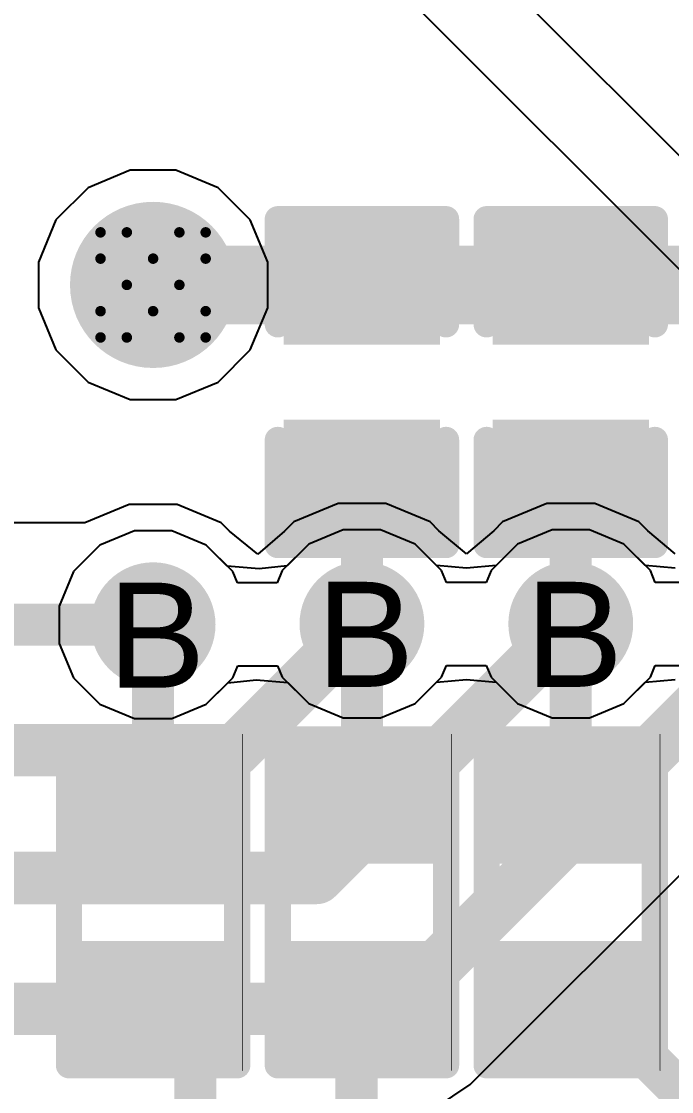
# Model space of a CAD drawing. Header units: inches. Extents: x 0 to 5379, y 0 to 5429.
# Drawn here: x 97.56 to 100.7, y 95.12 to 100.29 of the extents above; entities that cross this region are included whole.
import ezdxf

# ---------------------------------------------------------------- set-up
doc = ezdxf.new("R2010")
doc.units = ezdxf.units.IN
for name, color, linetype in [('Bottom Layer', 5, 'Continuous'), ('Bottom Solder', 6, 'Continuous'), ('Drill Drawing', 1, 'Continuous'), ('GND01', 16, 'Continuous'), ('GND02', 76, 'Continuous'), ('PWR', 156, 'Continuous'), ('SIG 01', 90, 'Continuous'), ('Top Layer', 1, 'Continuous'), ('Top Overlay', 2, 'Continuous'), ('Top Paste', 8, 'Continuous'), ('Top Solder', 216, 'Continuous'), ('Via Holes', 16, 'Continuous')]:
    doc.layers.add(name, color=color, linetype=linetype)
doc.styles.add('Arial', font='', dxfattribs={"height": 0.2})
doc.styles.get('Arial').set_extended_font_data('Arial')

# ---------------------------------------------------------------- blocks, each defined once
blk = doc.blocks.new('R___0402_678')
at = {"layer": 'Top Layer'}
for points in [[(-0.6985, -0.3175), (-0.6985, 0.3175), (-0.2413, 0.3175), (-0.2413, -0.3175)], [(0.2413, -0.3175), (0.2413, 0.3175), (0.6985, 0.3175), (0.6985, -0.3175)]]:
    blk.add_hatch(color=1, dxfattribs=at).paths.add_polyline_path(points)
at = {"layer": 'Top Paste'}
for points in [[(-0.6985, -0.3175), (-0.6985, 0.3175), (-0.2413, 0.3175), (-0.2413, -0.3175)], [(0.2413, -0.3175), (0.2413, 0.3175), (0.6985, 0.3175), (0.6985, -0.3175)]]:
    blk.add_hatch(color=8, dxfattribs=at).paths.add_polyline_path(points)
at = {"layer": 'Top Solder'}
for points in [[(-0.7535, -0.3725), (-0.7535, 0.3725), (-0.1863, 0.3725), (-0.1863, -0.3725)], [(0.1863, -0.3725), (0.1863, 0.3725), (0.7535, 0.3725), (0.7535, -0.3725)]]:
    blk.add_hatch(color=216, dxfattribs=at).paths.add_polyline_path(points)
at = {"layer": 'Top Overlay'}
for points in [[(-0.7874, 0.4064, 0.127, 0.127, 0), (0.7874, 0.4064, 0.127, 0.127, 0)], [(-0.7874, 0.4064, 0.127, 0.127, 0), (-0.7874, -0.4064, 0.127, 0.127, 0)], [(0.7874, 0.4064, 0.127, 0.127, 0), (0.7874, -0.4064, 0.127, 0.127, 0)], [(-0.7874, -0.4064, 0.127, 0.127, 0), (0.7874, -0.4064, 0.127, 0.127, 0)], [(-0.8128, -0.4318, 0.00323, 0.00323, 0), (0.8128, -0.4318, 0.00323, 0.00323, 0)]]:
    blk.add_lwpolyline(points, format="xyseb", dxfattribs=at)
for points in [[(-0.8191, 0.4064, 0.0635, 0.0635, 1), (-0.7556, 0.4064, 0.0635, 0.0635, 1)], [(-0.8191, 0.4064, 0.0635, 0.0635, 1), (-0.7556, 0.4064, 0.0635, 0.0635, 1)], [(0.7556, 0.4064, 0.0635, 0.0635, 1), (0.8191, 0.4064, 0.0635, 0.0635, 1)], [(0.7556, 0.4064, 0.0635, 0.0635, 1), (0.8191, 0.4064, 0.0635, 0.0635, 1)], [(-0.8191, -0.4064, 0.0635, 0.0635, 1), (-0.7556, -0.4064, 0.0635, 0.0635, 1)], [(-0.8191, -0.4064, 0.0635, 0.0635, 1), (-0.7556, -0.4064, 0.0635, 0.0635, 1)], [(0.7556, -0.4064, 0.0635, 0.0635, 1), (0.8191, -0.4064, 0.0635, 0.0635, 1)], [(0.7556, -0.4064, 0.0635, 0.0635, 1), (0.8191, -0.4064, 0.0635, 0.0635, 1)], [(-0.8136, -0.4318, 0.00161, 0.00161, 1), (-0.812, -0.4318, 0.00161, 0.00161, 1)], [(0.812, -0.4318, 0.00161, 0.00161, 1), (0.8136, -0.4318, 0.00161, 0.00161, 1)]]:
    blk.add_lwpolyline(points, format="xyseb", close=True, dxfattribs=at)
blk = doc.blocks.new('R___0402_679')
at = {"layer": 'Top Layer'}
for points in [[(-0.6985, -0.3175), (-0.6985, 0.3175), (-0.2413, 0.3175), (-0.2413, -0.3175)], [(0.2413, -0.3175), (0.2413, 0.3175), (0.6985, 0.3175), (0.6985, -0.3175)]]:
    blk.add_hatch(color=1, dxfattribs=at).paths.add_polyline_path(points)
at = {"layer": 'Top Paste'}
for points in [[(-0.6985, -0.3175), (-0.6985, 0.3175), (-0.2413, 0.3175), (-0.2413, -0.3175)], [(0.2413, -0.3175), (0.2413, 0.3175), (0.6985, 0.3175), (0.6985, -0.3175)]]:
    blk.add_hatch(color=8, dxfattribs=at).paths.add_polyline_path(points)
at = {"layer": 'Top Solder'}
for points in [[(-0.7535, -0.3725), (-0.7535, 0.3725), (-0.1863, 0.3725), (-0.1863, -0.3725)], [(0.1863, -0.3725), (0.1863, 0.3725), (0.7535, 0.3725), (0.7535, -0.3725)]]:
    blk.add_hatch(color=216, dxfattribs=at).paths.add_polyline_path(points)
at = {"layer": 'Top Overlay'}
for points in [[(-0.7874, 0.4064, 0.127, 0.127, 0), (0.7874, 0.4064, 0.127, 0.127, 0)], [(-0.7874, 0.4064, 0.127, 0.127, 0), (-0.7874, -0.4064, 0.127, 0.127, 0)], [(0.7874, 0.4064, 0.127, 0.127, 0), (0.7874, -0.4064, 0.127, 0.127, 0)], [(-0.7874, -0.4064, 0.127, 0.127, 0), (0.7874, -0.4064, 0.127, 0.127, 0)], [(-0.8128, -0.4318, 0.00323, 0.00323, 0), (0.8128, -0.4318, 0.00323, 0.00323, 0)]]:
    blk.add_lwpolyline(points, format="xyseb", dxfattribs=at)
for points in [[(-0.8191, 0.4064, 0.0635, 0.0635, 1), (-0.7556, 0.4064, 0.0635, 0.0635, 1)], [(-0.8191, 0.4064, 0.0635, 0.0635, 1), (-0.7556, 0.4064, 0.0635, 0.0635, 1)], [(0.7556, 0.4064, 0.0635, 0.0635, 1), (0.8191, 0.4064, 0.0635, 0.0635, 1)], [(0.7556, 0.4064, 0.0635, 0.0635, 1), (0.8191, 0.4064, 0.0635, 0.0635, 1)], [(-0.8191, -0.4064, 0.0635, 0.0635, 1), (-0.7556, -0.4064, 0.0635, 0.0635, 1)], [(-0.8191, -0.4064, 0.0635, 0.0635, 1), (-0.7556, -0.4064, 0.0635, 0.0635, 1)], [(0.7556, -0.4064, 0.0635, 0.0635, 1), (0.8191, -0.4064, 0.0635, 0.0635, 1)], [(0.7556, -0.4064, 0.0635, 0.0635, 1), (0.8191, -0.4064, 0.0635, 0.0635, 1)], [(-0.8136, -0.4318, 0.00161, 0.00161, 1), (-0.812, -0.4318, 0.00161, 0.00161, 1)], [(0.812, -0.4318, 0.00161, 0.00161, 1), (0.8136, -0.4318, 0.00161, 0.00161, 1)]]:
    blk.add_lwpolyline(points, format="xyseb", close=True, dxfattribs=at)
blk = doc.blocks.new('R___0402_681')
at = {"layer": 'Top Layer'}
for points in [[(-0.6985, -0.3175), (-0.6985, 0.3175), (-0.2413, 0.3175), (-0.2413, -0.3175)], [(0.2413, -0.3175), (0.2413, 0.3175), (0.6985, 0.3175), (0.6985, -0.3175)]]:
    blk.add_hatch(color=1, dxfattribs=at).paths.add_polyline_path(points)
at = {"layer": 'Top Paste'}
for points in [[(-0.6985, -0.3175), (-0.6985, 0.3175), (-0.2413, 0.3175), (-0.2413, -0.3175)], [(0.2413, -0.3175), (0.2413, 0.3175), (0.6985, 0.3175), (0.6985, -0.3175)]]:
    blk.add_hatch(color=8, dxfattribs=at).paths.add_polyline_path(points)
at = {"layer": 'Top Solder'}
for points in [[(-0.7535, -0.3725), (-0.7535, 0.3725), (-0.1863, 0.3725), (-0.1863, -0.3725)], [(0.1863, -0.3725), (0.1863, 0.3725), (0.7535, 0.3725), (0.7535, -0.3725)]]:
    blk.add_hatch(color=216, dxfattribs=at).paths.add_polyline_path(points)
at = {"layer": 'Top Overlay'}
for points in [[(-0.7874, 0.4064, 0.127, 0.127, 0), (0.7874, 0.4064, 0.127, 0.127, 0)], [(-0.7874, 0.4064, 0.127, 0.127, 0), (-0.7874, -0.4064, 0.127, 0.127, 0)], [(0.7874, 0.4064, 0.127, 0.127, 0), (0.7874, -0.4064, 0.127, 0.127, 0)], [(-0.7874, -0.4064, 0.127, 0.127, 0), (0.7874, -0.4064, 0.127, 0.127, 0)], [(-0.8128, -0.4318, 0.00323, 0.00323, 0), (0.8128, -0.4318, 0.00323, 0.00323, 0)]]:
    blk.add_lwpolyline(points, format="xyseb", dxfattribs=at)
for points in [[(-0.8191, 0.4064, 0.0635, 0.0635, 1), (-0.7556, 0.4064, 0.0635, 0.0635, 1)], [(-0.8191, 0.4064, 0.0635, 0.0635, 1), (-0.7556, 0.4064, 0.0635, 0.0635, 1)], [(0.7556, 0.4064, 0.0635, 0.0635, 1), (0.8191, 0.4064, 0.0635, 0.0635, 1)], [(0.7556, 0.4064, 0.0635, 0.0635, 1), (0.8191, 0.4064, 0.0635, 0.0635, 1)], [(-0.8191, -0.4064, 0.0635, 0.0635, 1), (-0.7556, -0.4064, 0.0635, 0.0635, 1)], [(-0.8191, -0.4064, 0.0635, 0.0635, 1), (-0.7556, -0.4064, 0.0635, 0.0635, 1)], [(0.7556, -0.4064, 0.0635, 0.0635, 1), (0.8191, -0.4064, 0.0635, 0.0635, 1)], [(0.7556, -0.4064, 0.0635, 0.0635, 1), (0.8191, -0.4064, 0.0635, 0.0635, 1)], [(-0.8136, -0.4318, 0.00161, 0.00161, 1), (-0.812, -0.4318, 0.00161, 0.00161, 1)], [(0.812, -0.4318, 0.00161, 0.00161, 1), (0.8136, -0.4318, 0.00161, 0.00161, 1)]]:
    blk.add_lwpolyline(points, format="xyseb", close=True, dxfattribs=at)
blk = doc.blocks.new('C___0402_1039')
at = {"layer": 'Top Layer'}
for points in [[(-0.6985, -0.3175), (-0.6985, 0.3175), (-0.2413, 0.3175), (-0.2413, -0.3175)], [(0.2413, -0.3175), (0.2413, 0.3175), (0.6985, 0.3175), (0.6985, -0.3175)]]:
    blk.add_hatch(color=1, dxfattribs=at).paths.add_polyline_path(points)
at = {"layer": 'Top Paste'}
for points in [[(-0.6985, -0.3175), (-0.6985, 0.3175), (-0.2413, 0.3175), (-0.2413, -0.3175)], [(0.2413, -0.3175), (0.2413, 0.3175), (0.6985, 0.3175), (0.6985, -0.3175)]]:
    blk.add_hatch(color=8, dxfattribs=at).paths.add_polyline_path(points)
at = {"layer": 'Top Solder'}
for points in [[(-0.7585, -0.3775), (-0.7585, 0.3775), (-0.1813, 0.3775), (-0.1813, -0.3775)], [(0.1813, -0.3775), (0.1813, 0.3775), (0.7585, 0.3775), (0.7585, -0.3775)]]:
    blk.add_hatch(color=216, dxfattribs=at).paths.add_polyline_path(points)
at = {"layer": 'Top Overlay'}
for points in [[(-0.7874, -0.4064, 0.127, 0.127, 0), (-0.7874, 0.4064, 0.127, 0.127, 0)], [(-0.2794, 0.4064, 0.127, 0.127, 0), (-0.7874, 0.4064, 0.127, 0.127, 0)], [(0.7874, 0.4064, 0.127, 0.127, 0), (0.2794, 0.4064, 0.127, 0.127, 0)], [(0.7874, -0.4064, 0.127, 0.127, 0), (0.7874, 0.4064, 0.127, 0.127, 0)], [(-0.2794, -0.4064, 0.127, 0.127, 0), (-0.7874, -0.4064, 0.127, 0.127, 0)], [(0.7874, -0.4064, 0.127, 0.127, 0), (0.2794, -0.4064, 0.127, 0.127, 0)]]:
    blk.add_lwpolyline(points, format="xyseb", dxfattribs=at)
for points in [[(-0.8191, 0.4064, 0.0635, 0.0635, 1), (-0.7556, 0.4064, 0.0635, 0.0635, 1)], [(-0.8191, 0.4064, 0.0635, 0.0635, 1), (-0.7556, 0.4064, 0.0635, 0.0635, 1)], [(-0.3111, 0.4064, 0.0635, 0.0635, 1), (-0.2477, 0.4064, 0.0635, 0.0635, 1)], [(0.2477, 0.4064, 0.0635, 0.0635, 1), (0.3111, 0.4064, 0.0635, 0.0635, 1)], [(0.7556, 0.4064, 0.0635, 0.0635, 1), (0.8191, 0.4064, 0.0635, 0.0635, 1)], [(0.7556, 0.4064, 0.0635, 0.0635, 1), (0.8191, 0.4064, 0.0635, 0.0635, 1)], [(-0.8191, -0.4064, 0.0635, 0.0635, 1), (-0.7556, -0.4064, 0.0635, 0.0635, 1)], [(-0.8191, -0.4064, 0.0635, 0.0635, 1), (-0.7556, -0.4064, 0.0635, 0.0635, 1)], [(-0.3111, -0.4064, 0.0635, 0.0635, 1), (-0.2477, -0.4064, 0.0635, 0.0635, 1)], [(0.2477, -0.4064, 0.0635, 0.0635, 1), (0.3111, -0.4064, 0.0635, 0.0635, 1)], [(0.7556, -0.4064, 0.0635, 0.0635, 1), (0.8191, -0.4064, 0.0635, 0.0635, 1)], [(0.7556, -0.4064, 0.0635, 0.0635, 1), (0.8191, -0.4064, 0.0635, 0.0635, 1)]]:
    blk.add_lwpolyline(points, format="xyseb", close=True, dxfattribs=at)
blk = doc.blocks.new('C___0402_1040')
at = {"layer": 'Top Layer'}
for points in [[(-0.6985, -0.3175), (-0.6985, 0.3175), (-0.2413, 0.3175), (-0.2413, -0.3175)], [(0.2413, -0.3175), (0.2413, 0.3175), (0.6985, 0.3175), (0.6985, -0.3175)]]:
    blk.add_hatch(color=1, dxfattribs=at).paths.add_polyline_path(points)
at = {"layer": 'Top Paste'}
for points in [[(-0.6985, -0.3175), (-0.6985, 0.3175), (-0.2413, 0.3175), (-0.2413, -0.3175)], [(0.2413, -0.3175), (0.2413, 0.3175), (0.6985, 0.3175), (0.6985, -0.3175)]]:
    blk.add_hatch(color=8, dxfattribs=at).paths.add_polyline_path(points)
at = {"layer": 'Top Solder'}
for points in [[(-0.7585, -0.3775), (-0.7585, 0.3775), (-0.1813, 0.3775), (-0.1813, -0.3775)], [(0.1813, -0.3775), (0.1813, 0.3775), (0.7585, 0.3775), (0.7585, -0.3775)]]:
    blk.add_hatch(color=216, dxfattribs=at).paths.add_polyline_path(points)
at = {"layer": 'Top Overlay'}
for points in [[(-0.7874, -0.4064, 0.127, 0.127, 0), (-0.7874, 0.4064, 0.127, 0.127, 0)], [(-0.2794, 0.4064, 0.127, 0.127, 0), (-0.7874, 0.4064, 0.127, 0.127, 0)], [(0.7874, 0.4064, 0.127, 0.127, 0), (0.2794, 0.4064, 0.127, 0.127, 0)], [(0.7874, -0.4064, 0.127, 0.127, 0), (0.7874, 0.4064, 0.127, 0.127, 0)], [(-0.2794, -0.4064, 0.127, 0.127, 0), (-0.7874, -0.4064, 0.127, 0.127, 0)], [(0.7874, -0.4064, 0.127, 0.127, 0), (0.2794, -0.4064, 0.127, 0.127, 0)]]:
    blk.add_lwpolyline(points, format="xyseb", dxfattribs=at)
for points in [[(-0.8191, 0.4064, 0.0635, 0.0635, 1), (-0.7556, 0.4064, 0.0635, 0.0635, 1)], [(-0.8191, 0.4064, 0.0635, 0.0635, 1), (-0.7556, 0.4064, 0.0635, 0.0635, 1)], [(-0.3111, 0.4064, 0.0635, 0.0635, 1), (-0.2477, 0.4064, 0.0635, 0.0635, 1)], [(0.2477, 0.4064, 0.0635, 0.0635, 1), (0.3111, 0.4064, 0.0635, 0.0635, 1)], [(0.7556, 0.4064, 0.0635, 0.0635, 1), (0.8191, 0.4064, 0.0635, 0.0635, 1)], [(0.7556, 0.4064, 0.0635, 0.0635, 1), (0.8191, 0.4064, 0.0635, 0.0635, 1)], [(-0.8191, -0.4064, 0.0635, 0.0635, 1), (-0.7556, -0.4064, 0.0635, 0.0635, 1)], [(-0.8191, -0.4064, 0.0635, 0.0635, 1), (-0.7556, -0.4064, 0.0635, 0.0635, 1)], [(-0.3111, -0.4064, 0.0635, 0.0635, 1), (-0.2477, -0.4064, 0.0635, 0.0635, 1)], [(0.2477, -0.4064, 0.0635, 0.0635, 1), (0.3111, -0.4064, 0.0635, 0.0635, 1)], [(0.7556, -0.4064, 0.0635, 0.0635, 1), (0.8191, -0.4064, 0.0635, 0.0635, 1)], [(0.7556, -0.4064, 0.0635, 0.0635, 1), (0.8191, -0.4064, 0.0635, 0.0635, 1)]]:
    blk.add_lwpolyline(points, format="xyseb", close=True, dxfattribs=at)

msp = doc.modelspace()

# ---------------------------------------------------------------- hatches: boundary and pattern name
at = {"layer": 'Bottom Layer'}
h = msp.add_hatch(color=5, dxfattribs=at)
edge = h.paths.add_edge_path()
edge.add_arc((98.1974, 99.0158), 0.3, 0, 360)
h = msp.add_hatch(color=5, dxfattribs=at)
edge = h.paths.add_edge_path()
edge.add_arc((98.1974, 97.3734), 0.2, 0, 360)
h = msp.add_hatch(color=5, dxfattribs=at)
edge = h.paths.add_edge_path()
edge.add_arc((99.2065, 97.3775), 0.2, 0, 360)
h = msp.add_hatch(color=5, dxfattribs=at)
edge = h.paths.add_edge_path()
edge.add_arc((100.2155, 97.3775), 0.2, 0, 360)
at = {"layer": 'Bottom Solder'}
h = msp.add_hatch(color=6, dxfattribs=at)
edge = h.paths.add_edge_path()
edge.add_arc((98.1974, 99.0158), 0.4016, 0, 360)
h = msp.add_hatch(color=6, dxfattribs=at)
edge = h.paths.add_edge_path()
edge.add_arc((98.1974, 97.3734), 0.3016, 0, 360)
h = msp.add_hatch(color=6, dxfattribs=at)
edge = h.paths.add_edge_path()
edge.add_arc((99.2065, 97.3775), 0.3016, 0, 360)
h = msp.add_hatch(color=6, dxfattribs=at)
edge = h.paths.add_edge_path()
edge.add_arc((100.2155, 97.3775), 0.3016, 0, 360)
at = {"layer": 'GND01'}
h = msp.add_hatch(color=16, dxfattribs=at)
edge = h.paths.add_edge_path()
edge.add_arc((98.1974, 99.0158), 0.3, 0, 360)
h = msp.add_hatch(color=16, dxfattribs=at)
edge = h.paths.add_edge_path()
edge.add_arc((98.1974, 97.3734), 0.2, 0, 360)
h = msp.add_hatch(color=16, dxfattribs=at)
edge = h.paths.add_edge_path()
edge.add_arc((99.2065, 97.3775), 0.2, 0, 360)
h = msp.add_hatch(color=16, dxfattribs=at)
edge = h.paths.add_edge_path()
edge.add_arc((100.2155, 97.3775), 0.2, 0, 360)
at = {"layer": 'GND02'}
h = msp.add_hatch(color=76, dxfattribs=at)
edge = h.paths.add_edge_path()
edge.add_arc((98.1974, 99.0158), 0.3, 0, 360)
h = msp.add_hatch(color=76, dxfattribs=at)
edge = h.paths.add_edge_path()
edge.add_arc((98.1974, 97.3734), 0.2, 0, 360)
h = msp.add_hatch(color=76, dxfattribs=at)
edge = h.paths.add_edge_path()
edge.add_arc((99.2065, 97.3775), 0.2, 0, 360)
h = msp.add_hatch(color=76, dxfattribs=at)
edge = h.paths.add_edge_path()
edge.add_arc((100.2155, 97.3775), 0.2, 0, 360)
at = {"layer": 'PWR'}
h = msp.add_hatch(color=156, dxfattribs=at)
edge = h.paths.add_edge_path()
edge.add_arc((98.1974, 99.0158), 0.3, 0, 360)
h = msp.add_hatch(color=156, dxfattribs=at)
edge = h.paths.add_edge_path()
edge.add_arc((98.1974, 97.3734), 0.2, 0, 360)
h = msp.add_hatch(color=156, dxfattribs=at)
edge = h.paths.add_edge_path()
edge.add_arc((99.2065, 97.3775), 0.2, 0, 360)
h = msp.add_hatch(color=156, dxfattribs=at)
edge = h.paths.add_edge_path()
edge.add_arc((100.2155, 97.3775), 0.2, 0, 360)
at = {"layer": 'SIG 01'}
h = msp.add_hatch(color=90, dxfattribs=at)
edge = h.paths.add_edge_path()
edge.add_arc((98.1974, 99.0158), 0.3, 0, 360)
h = msp.add_hatch(color=90, dxfattribs=at)
edge = h.paths.add_edge_path()
edge.add_arc((98.1974, 97.3734), 0.2, 0, 360)
h = msp.add_hatch(color=90, dxfattribs=at)
edge = h.paths.add_edge_path()
edge.add_arc((99.2065, 97.3775), 0.2, 0, 360)
h = msp.add_hatch(color=90, dxfattribs=at)
edge = h.paths.add_edge_path()
edge.add_arc((100.2155, 97.3775), 0.2, 0, 360)
at = {"layer": 'Top Layer'}
h = msp.add_hatch(color=1, dxfattribs=at)
edge = h.paths.add_edge_path()
edge.add_arc((98.1974, 99.0158), 0.3, 0, 360)
h = msp.add_hatch(color=1, dxfattribs=at)
edge = h.paths.add_edge_path()
edge.add_arc((98.1974, 97.3734), 0.2, 0, 360)
h = msp.add_hatch(color=1, dxfattribs=at)
edge = h.paths.add_edge_path()
edge.add_arc((99.2065, 97.3775), 0.2, 0, 360)
h = msp.add_hatch(color=1, dxfattribs=at)
edge = h.paths.add_edge_path()
edge.add_arc((100.2155, 97.3775), 0.2, 0, 360)
at = {"layer": 'Top Solder'}
h = msp.add_hatch(color=216, dxfattribs=at)
edge = h.paths.add_edge_path()
edge.add_arc((98.1974, 99.0158), 0.4016, 0, 360)
h = msp.add_hatch(color=216, dxfattribs=at)
edge = h.paths.add_edge_path()
edge.add_arc((98.1974, 97.3734), 0.3016, 0, 360)
h = msp.add_hatch(color=216, dxfattribs=at)
edge = h.paths.add_edge_path()
edge.add_arc((99.2065, 97.3775), 0.3016, 0, 360)
h = msp.add_hatch(color=216, dxfattribs=at)
edge = h.paths.add_edge_path()
edge.add_arc((100.2155, 97.3775), 0.3016, 0, 360)
at = {"layer": 'Via Holes'}
h = msp.add_hatch(color=7, dxfattribs=at)
edge = h.paths.add_edge_path()
edge.add_arc((98.1974, 99.0158), 0.15, 0, 360)
h = msp.add_hatch(color=7, dxfattribs=at)
edge = h.paths.add_edge_path()
edge.add_arc((98.1974, 97.3734), 0.1, 0, 360)
h = msp.add_hatch(color=7, dxfattribs=at)
edge = h.paths.add_edge_path()
edge.add_arc((99.2065, 97.3775), 0.1, 0, 360)
h = msp.add_hatch(color=7, dxfattribs=at)
edge = h.paths.add_edge_path()
edge.add_arc((100.2155, 97.3775), 0.1, 0, 360)

# ---------------------------------------------------------------- linework, layer by layer
at = {"layer": 'Bottom Layer'}
for p, q in [((98.1071, 97.8274), (97.9402, 97.7583)), ((98.2877, 97.8274), (98.1071, 97.8274)), ((98.4546, 97.7583), (98.2877, 97.8274)), ((99.1162, 97.8315), (98.9493, 97.7624)), ((99.2968, 97.8315), (99.1162, 97.8315)), ((99.4636, 97.7624), (99.2968, 97.8315)), ((100.1252, 97.8315), (99.9584, 97.7624)), ((100.3059, 97.8315), (100.1252, 97.8315)), ((100.4727, 97.7624), (100.3059, 97.8315)), ((97.9402, 97.7583), (97.8125, 97.6306)), ((98.5823, 97.6306), (98.4546, 97.7583)), ((98.9493, 97.7624), (98.8216, 97.6347)), ((99.5914, 97.6347), (99.4636, 97.7624)), ((99.9584, 97.7624), (99.8307, 97.6347)), ((100.6004, 97.6347), (100.4727, 97.7624)), ((97.8125, 97.6306), (97.7434, 97.4637)), ((98.6049, 97.5761), (98.5823, 97.6306)), ((98.8216, 97.6347), (98.7973, 97.5761)), ((99.6148, 97.5781), (99.5914, 97.6347)), ((99.8307, 97.6347), (99.8072, 97.5781)), ((100.6239, 97.5781), (100.6004, 97.6347)), ((98.7973, 97.5761), (98.6049, 97.5761)), ((99.8072, 97.5781), (99.6148, 97.5781)), ((100.8163, 97.5781), (100.6239, 97.5781)), ((97.7434, 97.4637), (97.7434, 97.2831)), ((97.7434, 97.2831), (97.8125, 97.1162)), ((98.5823, 97.1162), (98.6066, 97.1748)), ((98.6066, 97.1748), (98.799, 97.1748)), ((98.799, 97.1748), (98.8216, 97.1203)), ((99.5914, 97.1203), (99.6148, 97.1769)), ((99.6148, 97.1769), (99.8072, 97.1769)), ((99.8072, 97.1769), (99.8307, 97.1203)), ((100.6004, 97.1203), (100.6239, 97.1769)), ((100.6239, 97.1769), (100.8163, 97.1769)), ((97.8125, 97.1162), (97.9402, 96.9885)), ((98.4546, 96.9885), (98.5823, 97.1162)), ((98.8216, 97.1203), (98.9493, 96.9926)), ((99.4636, 96.9926), (99.5914, 97.1203)), ((99.8307, 97.1203), (99.9584, 96.9926)), ((100.4727, 96.9926), (100.6004, 97.1203)), ((98.9493, 96.9926), (99.1162, 96.9235)), ((99.2968, 96.9235), (99.4636, 96.9926)), ((99.9584, 96.9926), (100.1252, 96.9235)), ((100.3059, 96.9235), (100.4727, 96.9926)), ((97.9402, 96.9885), (98.1071, 96.9194)), ((98.2877, 96.9194), (98.4546, 96.9885)), ((98.1071, 96.9194), (98.2877, 96.9194)), ((99.1162, 96.9235), (99.2968, 96.9235)), ((100.1252, 96.9235), (100.3059, 96.9235))]:
    msp.add_line(p, q, dxfattribs=at)
at = {"layer": 'Drill Drawing'}
for points in [[(97.9434, 99.1428, 0.0508, 0.0508, 0), (97.9434, 99.2698, 0.0508, 0.0508, 0)], [(97.9434, 99.2698, 0.0508, 0.0508, 0), (98.0704, 99.2698, 0.0508, 0.0508, 0)], [(98.0704, 99.2698, 0.0508, 0.0508, 0), (98.1974, 99.1428, 0.0508, 0.0508, 0)], [(98.1974, 99.1428, 0.0508, 0.0508, 0), (98.3244, 99.2698, 0.0508, 0.0508, 0)], [(98.3244, 99.2698, 0.0508, 0.0508, 0), (98.4514, 99.2698, 0.0508, 0.0508, 0)], [(98.4514, 99.1428, 0.0508, 0.0508, 0), (98.4514, 99.2698, 0.0508, 0.0508, 0)], [(97.9434, 99.1428, 0.0508, 0.0508, 0), (98.0704, 99.0158, 0.0508, 0.0508, 0)], [(98.3244, 99.0158, 0.0508, 0.0508, 0), (98.4514, 99.1428, 0.0508, 0.0508, 0)], [(97.9434, 98.8888, 0.0508, 0.0508, 0), (98.0704, 99.0158, 0.0508, 0.0508, 0)], [(98.3244, 99.0158, 0.0508, 0.0508, 0), (98.4514, 98.8888, 0.0508, 0.0508, 0)], [(97.9434, 98.7618, 0.0508, 0.0508, 0), (97.9434, 98.8888, 0.0508, 0.0508, 0)], [(98.0704, 98.7618, 0.0508, 0.0508, 0), (98.1974, 98.8888, 0.0508, 0.0508, 0)], [(98.1974, 98.8888, 0.0508, 0.0508, 0), (98.3244, 98.7618, 0.0508, 0.0508, 0)], [(98.4514, 98.7618, 0.0508, 0.0508, 0), (98.4514, 98.8888, 0.0508, 0.0508, 0)], [(97.9434, 98.7618, 0.0508, 0.0508, 0), (98.0704, 98.7618, 0.0508, 0.0508, 0)], [(98.3244, 98.7618, 0.0508, 0.0508, 0), (98.4514, 98.7618, 0.0508, 0.0508, 0)]]:
    msp.add_lwpolyline(points, format="xyseb", dxfattribs=at)
for points in [[(97.9307, 99.2698, 0.0254, 0.0254, 1), (97.9561, 99.2698, 0.0254, 0.0254, 1)], [(97.9307, 99.2698, 0.0254, 0.0254, 1), (97.9561, 99.2698, 0.0254, 0.0254, 1)], [(98.0577, 99.2698, 0.0254, 0.0254, 1), (98.0831, 99.2698, 0.0254, 0.0254, 1)], [(98.0577, 99.2698, 0.0254, 0.0254, 1), (98.0831, 99.2698, 0.0254, 0.0254, 1)], [(98.3117, 99.2698, 0.0254, 0.0254, 1), (98.3371, 99.2698, 0.0254, 0.0254, 1)], [(98.3117, 99.2698, 0.0254, 0.0254, 1), (98.3371, 99.2698, 0.0254, 0.0254, 1)], [(98.4387, 99.2698, 0.0254, 0.0254, 1), (98.4641, 99.2698, 0.0254, 0.0254, 1)], [(98.4387, 99.2698, 0.0254, 0.0254, 1), (98.4641, 99.2698, 0.0254, 0.0254, 1)], [(97.9307, 99.1428, 0.0254, 0.0254, 1), (97.9561, 99.1428, 0.0254, 0.0254, 1)], [(97.9307, 99.1428, 0.0254, 0.0254, 1), (97.9561, 99.1428, 0.0254, 0.0254, 1)], [(98.1847, 99.1428, 0.0254, 0.0254, 1), (98.2101, 99.1428, 0.0254, 0.0254, 1)], [(98.1847, 99.1428, 0.0254, 0.0254, 1), (98.2101, 99.1428, 0.0254, 0.0254, 1)], [(98.4387, 99.1428, 0.0254, 0.0254, 1), (98.4641, 99.1428, 0.0254, 0.0254, 1)], [(98.4387, 99.1428, 0.0254, 0.0254, 1), (98.4641, 99.1428, 0.0254, 0.0254, 1)], [(98.0577, 99.0158, 0.0254, 0.0254, 1), (98.0831, 99.0158, 0.0254, 0.0254, 1)], [(98.0577, 99.0158, 0.0254, 0.0254, 1), (98.0831, 99.0158, 0.0254, 0.0254, 1)], [(98.3117, 99.0158, 0.0254, 0.0254, 1), (98.3371, 99.0158, 0.0254, 0.0254, 1)], [(98.3117, 99.0158, 0.0254, 0.0254, 1), (98.3371, 99.0158, 0.0254, 0.0254, 1)], [(97.9307, 98.8888, 0.0254, 0.0254, 1), (97.9561, 98.8888, 0.0254, 0.0254, 1)], [(97.9307, 98.8888, 0.0254, 0.0254, 1), (97.9561, 98.8888, 0.0254, 0.0254, 1)], [(98.1847, 98.8888, 0.0254, 0.0254, 1), (98.2101, 98.8888, 0.0254, 0.0254, 1)], [(98.1847, 98.8888, 0.0254, 0.0254, 1), (98.2101, 98.8888, 0.0254, 0.0254, 1)], [(98.4387, 98.8888, 0.0254, 0.0254, 1), (98.4641, 98.8888, 0.0254, 0.0254, 1)], [(98.4387, 98.8888, 0.0254, 0.0254, 1), (98.4641, 98.8888, 0.0254, 0.0254, 1)], [(97.9307, 98.7618, 0.0254, 0.0254, 1), (97.9561, 98.7618, 0.0254, 0.0254, 1)], [(97.9307, 98.7618, 0.0254, 0.0254, 1), (97.9561, 98.7618, 0.0254, 0.0254, 1)], [(98.0577, 98.7618, 0.0254, 0.0254, 1), (98.0831, 98.7618, 0.0254, 0.0254, 1)], [(98.0577, 98.7618, 0.0254, 0.0254, 1), (98.0831, 98.7618, 0.0254, 0.0254, 1)], [(98.3117, 98.7618, 0.0254, 0.0254, 1), (98.3371, 98.7618, 0.0254, 0.0254, 1)], [(98.3117, 98.7618, 0.0254, 0.0254, 1), (98.3371, 98.7618, 0.0254, 0.0254, 1)], [(98.4387, 98.7618, 0.0254, 0.0254, 1), (98.4641, 98.7618, 0.0254, 0.0254, 1)], [(98.4387, 98.7618, 0.0254, 0.0254, 1), (98.4641, 98.7618, 0.0254, 0.0254, 1)]]:
    msp.add_lwpolyline(points, format="xyseb", close=True, dxfattribs=at)
at = {"layer": 'GND01'}
for p, q in [((98.1071, 97.8274), (97.9402, 97.7583)), ((98.2877, 97.8274), (98.1071, 97.8274)), ((98.4546, 97.7583), (98.2877, 97.8274)), ((99.1162, 97.8315), (98.9493, 97.7624)), ((99.2968, 97.8315), (99.1162, 97.8315)), ((99.4636, 97.7624), (99.2968, 97.8315)), ((100.1252, 97.8315), (99.9584, 97.7624)), ((100.3059, 97.8315), (100.1252, 97.8315)), ((100.4727, 97.7624), (100.3059, 97.8315)), ((97.9402, 97.7583), (97.8125, 97.6306)), ((98.5559, 97.657), (98.4546, 97.7583)), ((98.9493, 97.7624), (98.8456, 97.6587)), ((99.5662, 97.6599), (99.4636, 97.7624)), ((99.9584, 97.7624), (99.8559, 97.6599)), ((100.5752, 97.6599), (100.4727, 97.7624)), ((97.8125, 97.6306), (97.7434, 97.4637)), ((98.7091, 97.6441), (98.5559, 97.657)), ((98.8456, 97.6587), (98.7091, 97.6441)), ((99.711, 97.6461), (99.5662, 97.6599)), ((99.8559, 97.6599), (99.711, 97.6461)), ((100.7201, 97.6461), (100.5752, 97.6599)), ((97.7434, 97.4637), (97.7434, 97.2831)), ((97.7434, 97.2831), (97.8125, 97.1162)), ((97.8125, 97.1162), (97.9402, 96.9885)), ((98.5583, 97.0922), (98.6947, 97.1068)), ((98.6947, 97.1068), (98.848, 97.0939)), ((99.5662, 97.0951), (99.711, 97.1089)), ((99.711, 97.1089), (99.8559, 97.0951)), ((100.5752, 97.0951), (100.7201, 97.1089)), ((98.4546, 96.9885), (98.5583, 97.0922)), ((98.848, 97.0939), (98.9493, 96.9926)), ((99.4636, 96.9926), (99.5662, 97.0951)), ((99.8559, 97.0951), (99.9584, 96.9926)), ((100.4727, 96.9926), (100.5752, 97.0951)), ((98.9493, 96.9926), (99.1162, 96.9235)), ((99.2968, 96.9235), (99.4636, 96.9926)), ((99.9584, 96.9926), (100.1252, 96.9235)), ((100.3059, 96.9235), (100.4727, 96.9926)), ((97.9402, 96.9885), (98.1071, 96.9194)), ((98.2877, 96.9194), (98.4546, 96.9885)), ((98.1071, 96.9194), (98.2877, 96.9194)), ((99.1162, 96.9235), (99.2968, 96.9235)), ((100.1252, 96.9235), (100.3059, 96.9235))]:
    msp.add_line(p, q, dxfattribs=at)
at = {"layer": 'GND02'}
for p, q in [((98.1071, 97.8274), (97.9402, 97.7583)), ((98.2877, 97.8274), (98.1071, 97.8274)), ((98.4546, 97.7583), (98.2877, 97.8274)), ((99.1162, 97.8315), (98.9493, 97.7624)), ((99.2968, 97.8315), (99.1162, 97.8315)), ((99.4636, 97.7624), (99.2968, 97.8315)), ((100.1252, 97.8315), (99.9584, 97.7624)), ((100.3059, 97.8315), (100.1252, 97.8315)), ((100.4727, 97.7624), (100.3059, 97.8315)), ((97.9402, 97.7583), (97.8125, 97.6306)), ((98.5559, 97.657), (98.4546, 97.7583)), ((98.9493, 97.7624), (98.8456, 97.6587)), ((99.5662, 97.6599), (99.4636, 97.7624)), ((99.9584, 97.7624), (99.8559, 97.6599)), ((100.5752, 97.6599), (100.4727, 97.7624)), ((97.8125, 97.6306), (97.7434, 97.4637)), ((98.7091, 97.6441), (98.5559, 97.657)), ((98.8456, 97.6587), (98.7091, 97.6441)), ((99.711, 97.6461), (99.5662, 97.6599)), ((99.8559, 97.6599), (99.711, 97.6461)), ((100.7201, 97.6461), (100.5752, 97.6599)), ((97.7434, 97.4637), (97.7434, 97.2831)), ((97.7434, 97.2831), (97.8125, 97.1162)), ((97.8125, 97.1162), (97.9402, 96.9885)), ((98.5583, 97.0922), (98.6947, 97.1068)), ((98.6947, 97.1068), (98.848, 97.0939)), ((99.5662, 97.0951), (99.711, 97.1089)), ((99.711, 97.1089), (99.8559, 97.0951)), ((100.5752, 97.0951), (100.7201, 97.1089)), ((98.4546, 96.9885), (98.5583, 97.0922)), ((98.848, 97.0939), (98.9493, 96.9926)), ((99.4636, 96.9926), (99.5662, 97.0951)), ((99.8559, 97.0951), (99.9584, 96.9926)), ((100.4727, 96.9926), (100.5752, 97.0951)), ((98.9493, 96.9926), (99.1162, 96.9235)), ((99.2968, 96.9235), (99.4636, 96.9926)), ((99.9584, 96.9926), (100.1252, 96.9235)), ((100.3059, 96.9235), (100.4727, 96.9926)), ((97.9402, 96.9885), (98.1071, 96.9194)), ((98.2877, 96.9194), (98.4546, 96.9885)), ((98.1071, 96.9194), (98.2877, 96.9194)), ((99.1162, 96.9235), (99.2968, 96.9235)), ((100.1252, 96.9235), (100.3059, 96.9235))]:
    msp.add_line(p, q, dxfattribs=at)
at = {"layer": 'PWR'}
for p, q in [((98.0872, 99.5698), (97.8836, 99.4855)), ((98.3076, 99.5698), (98.0872, 99.5698)), ((98.5112, 99.4855), (98.3076, 99.5698)), ((97.8836, 99.4855), (97.7277, 99.3296)), ((98.6671, 99.3296), (98.5112, 99.4855)), ((97.7277, 99.3296), (97.6434, 99.126)), ((98.7514, 99.126), (98.6671, 99.3296)), ((97.6434, 99.126), (97.6434, 98.9056)), ((98.7514, 98.9056), (98.7514, 99.126)), ((97.6434, 98.9056), (97.7277, 98.702)), ((98.6671, 98.702), (98.7514, 98.9056)), ((97.7277, 98.702), (97.8836, 98.5461)), ((98.5112, 98.5461), (98.6671, 98.702)), ((97.8836, 98.5461), (98.0872, 98.4618)), ((98.3076, 98.4618), (98.5112, 98.5461)), ((98.0872, 98.4618), (98.3076, 98.4618)), ((98.1071, 97.8274), (97.9402, 97.7583)), ((98.2877, 97.8274), (98.1071, 97.8274)), ((98.4546, 97.7583), (98.2877, 97.8274)), ((99.1162, 97.8315), (98.9493, 97.7624)), ((99.2968, 97.8315), (99.1162, 97.8315)), ((99.4636, 97.7624), (99.2968, 97.8315)), ((100.1252, 97.8315), (99.9584, 97.7624)), ((100.3059, 97.8315), (100.1252, 97.8315)), ((100.4727, 97.7624), (100.3059, 97.8315)), ((97.9402, 97.7583), (97.8125, 97.6306)), ((98.5559, 97.657), (98.4546, 97.7583)), ((98.9493, 97.7624), (98.8456, 97.6587)), ((99.5662, 97.6599), (99.4636, 97.7624)), ((99.9584, 97.7624), (99.8559, 97.6599)), ((100.5752, 97.6599), (100.4727, 97.7624)), ((97.8125, 97.6306), (97.7434, 97.4637)), ((98.7091, 97.6441), (98.5559, 97.657)), ((98.8456, 97.6587), (98.7091, 97.6441)), ((99.711, 97.6461), (99.5662, 97.6599)), ((99.8559, 97.6599), (99.711, 97.6461)), ((100.7201, 97.6461), (100.5752, 97.6599)), ((97.7434, 97.4637), (97.7434, 97.2831)), ((97.7434, 97.2831), (97.8125, 97.1162)), ((97.8125, 97.1162), (97.9402, 96.9885)), ((98.5583, 97.0922), (98.6947, 97.1068)), ((98.6947, 97.1068), (98.848, 97.0939)), ((99.5662, 97.0951), (99.711, 97.1089)), ((99.711, 97.1089), (99.8559, 97.0951)), ((100.5752, 97.0951), (100.7201, 97.1089)), ((98.4546, 96.9885), (98.5583, 97.0922)), ((98.848, 97.0939), (98.9493, 96.9926)), ((99.4636, 96.9926), (99.5662, 97.0951)), ((99.8559, 97.0951), (99.9584, 96.9926)), ((100.4727, 96.9926), (100.5752, 97.0951)), ((98.9493, 96.9926), (99.1162, 96.9235)), ((99.2968, 96.9235), (99.4636, 96.9926)), ((99.9584, 96.9926), (100.1252, 96.9235)), ((100.3059, 96.9235), (100.4727, 96.9926)), ((97.9402, 96.9885), (98.1071, 96.9194)), ((98.2877, 96.9194), (98.4546, 96.9885)), ((98.1071, 96.9194), (98.2877, 96.9194)), ((99.1162, 96.9235), (99.2968, 96.9235)), ((100.1252, 96.9235), (100.3059, 96.9235))]:
    msp.add_line(p, q, dxfattribs=at)
at = {"layer": 'SIG 01'}
for p, q in [((101.4879, 98.8927), (98.1964, 102.1842)), ((98.0355, 101.7957), (101.2132, 98.618)), ((98.0818, 97.9544), (97.8683, 97.8659)), ((98.313, 97.9544), (98.0818, 97.9544)), ((98.5265, 97.8659), (98.313, 97.9544)), ((99.0909, 97.9585), (98.8774, 97.87)), ((99.322, 97.9585), (99.0909, 97.9585)), ((99.5356, 97.87), (99.322, 97.9585)), ((100.1, 97.9585), (99.8864, 97.87)), ((100.3311, 97.9585), (100.1, 97.9585)), ((100.5447, 97.87), (100.3311, 97.9585)), ((97.8678, 97.8655), (95.6365, 97.8655)), ((97.8683, 97.8659), (97.8678, 97.8655)), ((98.5671, 97.8253), (98.5265, 97.8659)), ((98.704, 97.7146), (98.5671, 97.8253)), ((98.8326, 97.8253), (98.704, 97.7146)), ((98.8774, 97.87), (98.8326, 97.8253)), ((99.5783, 97.8274), (99.5356, 97.87)), ((99.711, 97.7166), (99.5783, 97.8274)), ((99.8438, 97.8274), (99.711, 97.7166)), ((99.8864, 97.87), (99.8438, 97.8274)), ((100.5873, 97.8274), (100.5447, 97.87)), ((100.7201, 97.7166), (100.5873, 97.8274)), ((99.7299, 95.1502), (101.1254, 96.5458)), ((99.5618, 95.038), (99.7299, 95.1502))]:
    msp.add_line(p, q, dxfattribs=at)
for points in [[(95.4326, 97.3734, 0.2032, 0.2032, 0), (98.1974, 97.3734, 0.2032, 0.2032, 0)], [(98.596, 96.767, 0.254, 0.254, 0), (99.2065, 97.3775, 0.254, 0.254, 0)], [(98.9875, 96.1495, 0.254, 0.254, 0), (100.2155, 97.3775, 0.254, 0.254, 0)], [(99.3636, 95.5165, 0.254, 0.254, 0), (101.2246, 97.3775, 0.254, 0.254, 0)], [(71.2503, 96.767, 0.254, 0.254, 0), (98.596, 96.767, 0.254, 0.254, 0)], [(69.3193, 96.1495, 0.254, 0.254, 0), (98.9875, 96.1495, 0.254, 0.254, 0)], [(67.4033, 95.5165, 0.254, 0.254, 0), (99.3636, 95.5165, 0.254, 0.254, 0)]]:
    msp.add_lwpolyline(points, format="xyseb", dxfattribs=at)
for points in [[(98.1466, 97.3734, 0.1016, 0.1016, 1), (98.2482, 97.3734, 0.1016, 0.1016, 1)], [(99.143, 97.3775, 0.127, 0.127, 1), (99.27, 97.3775, 0.127, 0.127, 1)], [(100.152, 97.3775, 0.127, 0.127, 1), (100.279, 97.3775, 0.127, 0.127, 1)], [(98.5325, 96.767, 0.127, 0.127, 1), (98.6595, 96.767, 0.127, 0.127, 1)], [(98.5325, 96.767, 0.127, 0.127, 1), (98.6595, 96.767, 0.127, 0.127, 1)], [(98.924, 96.1495, 0.127, 0.127, 1), (99.051, 96.1495, 0.127, 0.127, 1)], [(98.924, 96.1495, 0.127, 0.127, 1), (99.051, 96.1495, 0.127, 0.127, 1)], [(99.3001, 95.5165, 0.127, 0.127, 1), (99.4271, 95.5165, 0.127, 0.127, 1)], [(99.3001, 95.5165, 0.127, 0.127, 1), (99.4271, 95.5165, 0.127, 0.127, 1)]]:
    msp.add_lwpolyline(points, format="xyseb", close=True, dxfattribs=at)
at = {"layer": 'Top Layer'}
for points in [[(98.1974, 99.0158, 0.381, 0.381, 0), (99.2065, 99.0158, 0.381, 0.381, 0)], [(99.2065, 99.0158, 0.381, 0.381, 0), (100.2155, 99.0158, 0.381, 0.381, 0)], [(100.2155, 99.0158, 0.381, 0.381, 0), (101.2246, 99.0158, 0.381, 0.381, 0)], [(99.2065, 97.3775, 0.2032, 0.2032, 0), (99.2065, 98.076, 0.2032, 0.2032, 0)], [(100.2155, 97.3775, 0.2032, 0.2032, 0), (100.2155, 98.076, 0.2032, 0.2032, 0)], [(98.1974, 96.5012, 0.2032, 0.2032, 0), (98.1974, 97.3734, 0.2032, 0.2032, 0)], [(99.2065, 96.5012, 0.2032, 0.2032, 0), (99.2065, 97.3775, 0.2032, 0.2032, 0)], [(100.2155, 96.5012, 0.2032, 0.2032, 0), (100.2155, 97.3775, 0.2032, 0.2032, 0)], [(98.1429, 96.5557, 0.2032, 0.2032, 0), (98.1974, 96.5012, 0.2032, 0.2032, 0)], [(98.1974, 95.5614, 0.2032, 0.2032, 0), (98.2742, 95.5614, 0.2032, 0.2032, 0)], [(98.2742, 95.5614, 0.2032, 0.2032, 0), (98.4012, 95.4344, 0.2032, 0.2032, 0)], [(99.1802, 95.5351, 0.2032, 0.2032, 0), (99.2065, 95.5614, 0.2032, 0.2032, 0)], [(100.2155, 95.5614, 0.2032, 0.2032, 0), (100.3044, 95.5614, 0.2032, 0.2032, 0)], [(100.3044, 95.5614, 0.2032, 0.2032, 0), (102.76, 93.1058, 0.2032, 0.2032, 0)], [(99.1802, 94.9814, 0.2032, 0.2032, 0), (99.1802, 95.5351, 0.2032, 0.2032, 0)], [(98.4012, 94.821, 0.2032, 0.2032, 0), (98.4012, 95.4344, 0.2032, 0.2032, 0)]]:
    msp.add_lwpolyline(points, format="xyseb", dxfattribs=at)
for points in [[(98.1022, 99.0158, 0.1905, 0.1905, 1), (98.2927, 99.0158, 0.1905, 0.1905, 1)], [(99.1112, 99.0158, 0.1905, 0.1905, 1), (99.3017, 99.0158, 0.1905, 0.1905, 1)], [(99.1112, 99.0158, 0.1905, 0.1905, 1), (99.3017, 99.0158, 0.1905, 0.1905, 1)], [(100.1203, 99.0158, 0.1905, 0.1905, 1), (100.3108, 99.0158, 0.1905, 0.1905, 1)], [(100.1203, 99.0158, 0.1905, 0.1905, 1), (100.3108, 99.0158, 0.1905, 0.1905, 1)], [(99.1557, 98.076, 0.1016, 0.1016, 1), (99.2573, 98.076, 0.1016, 0.1016, 1)], [(100.1647, 98.076, 0.1016, 0.1016, 1), (100.2663, 98.076, 0.1016, 0.1016, 1)], [(98.1466, 97.3734, 0.1016, 0.1016, 1), (98.2482, 97.3734, 0.1016, 0.1016, 1)], [(99.1557, 97.3775, 0.1016, 0.1016, 1), (99.2573, 97.3775, 0.1016, 0.1016, 1)], [(99.1557, 97.3775, 0.1016, 0.1016, 1), (99.2573, 97.3775, 0.1016, 0.1016, 1)], [(100.1647, 97.3775, 0.1016, 0.1016, 1), (100.2663, 97.3775, 0.1016, 0.1016, 1)], [(100.1647, 97.3775, 0.1016, 0.1016, 1), (100.2663, 97.3775, 0.1016, 0.1016, 1)], [(98.0921, 96.5557, 0.1016, 0.1016, 1), (98.1937, 96.5557, 0.1016, 0.1016, 1)], [(98.1466, 96.5012, 0.1016, 0.1016, 1), (98.2482, 96.5012, 0.1016, 0.1016, 1)], [(98.1466, 96.5012, 0.1016, 0.1016, 1), (98.2482, 96.5012, 0.1016, 0.1016, 1)], [(99.1557, 96.5012, 0.1016, 0.1016, 1), (99.2573, 96.5012, 0.1016, 0.1016, 1)], [(100.1647, 96.5012, 0.1016, 0.1016, 1), (100.2663, 96.5012, 0.1016, 0.1016, 1)], [(98.1466, 95.5614, 0.1016, 0.1016, 1), (98.2482, 95.5614, 0.1016, 0.1016, 1)], [(98.2234, 95.5614, 0.1016, 0.1016, 1), (98.325, 95.5614, 0.1016, 0.1016, 1)], [(98.2234, 95.5614, 0.1016, 0.1016, 1), (98.325, 95.5614, 0.1016, 0.1016, 1)], [(99.1557, 95.5614, 0.1016, 0.1016, 1), (99.2573, 95.5614, 0.1016, 0.1016, 1)], [(100.1647, 95.5614, 0.1016, 0.1016, 1), (100.2663, 95.5614, 0.1016, 0.1016, 1)], [(100.2536, 95.5614, 0.1016, 0.1016, 1), (100.3552, 95.5614, 0.1016, 0.1016, 1)], [(100.2536, 95.5614, 0.1016, 0.1016, 1), (100.3552, 95.5614, 0.1016, 0.1016, 1)], [(99.1294, 95.5351, 0.1016, 0.1016, 1), (99.231, 95.5351, 0.1016, 0.1016, 1)], [(99.1294, 95.5351, 0.1016, 0.1016, 1), (99.231, 95.5351, 0.1016, 0.1016, 1)], [(98.3504, 95.4344, 0.1016, 0.1016, 1), (98.452, 95.4344, 0.1016, 0.1016, 1)], [(98.3504, 95.4344, 0.1016, 0.1016, 1), (98.452, 95.4344, 0.1016, 0.1016, 1)]]:
    msp.add_lwpolyline(points, format="xyseb", close=True, dxfattribs=at)

# ---------------------------------------------------------------- block references
for name, p, rotation in [('C___0402_1040', (99.2065, 98.5459), 270), ('C___0402_1039', (100.2155, 98.5459), 270), ('R___0402_678', (98.1974, 96.0313), 90), ('R___0402_679', (99.2065, 96.0313), 90), ('R___0402_681', (100.2155, 96.0313), 90)]:
    msp.add_blockref(name, p, dxfattribs=dict(rotation=rotation))

# ---------------------------------------------------------------- texts
at = {"layer": 'Drill Drawing', "style": 'Arial'}
for p in [(97.9773, 97.0687), (98.9864, 97.0728), (99.9955, 97.0728)]:
    msp.add_text('B', height=0.508, dxfattribs=at).set_placement(p)

doc.saveas('drawing.dxf')
